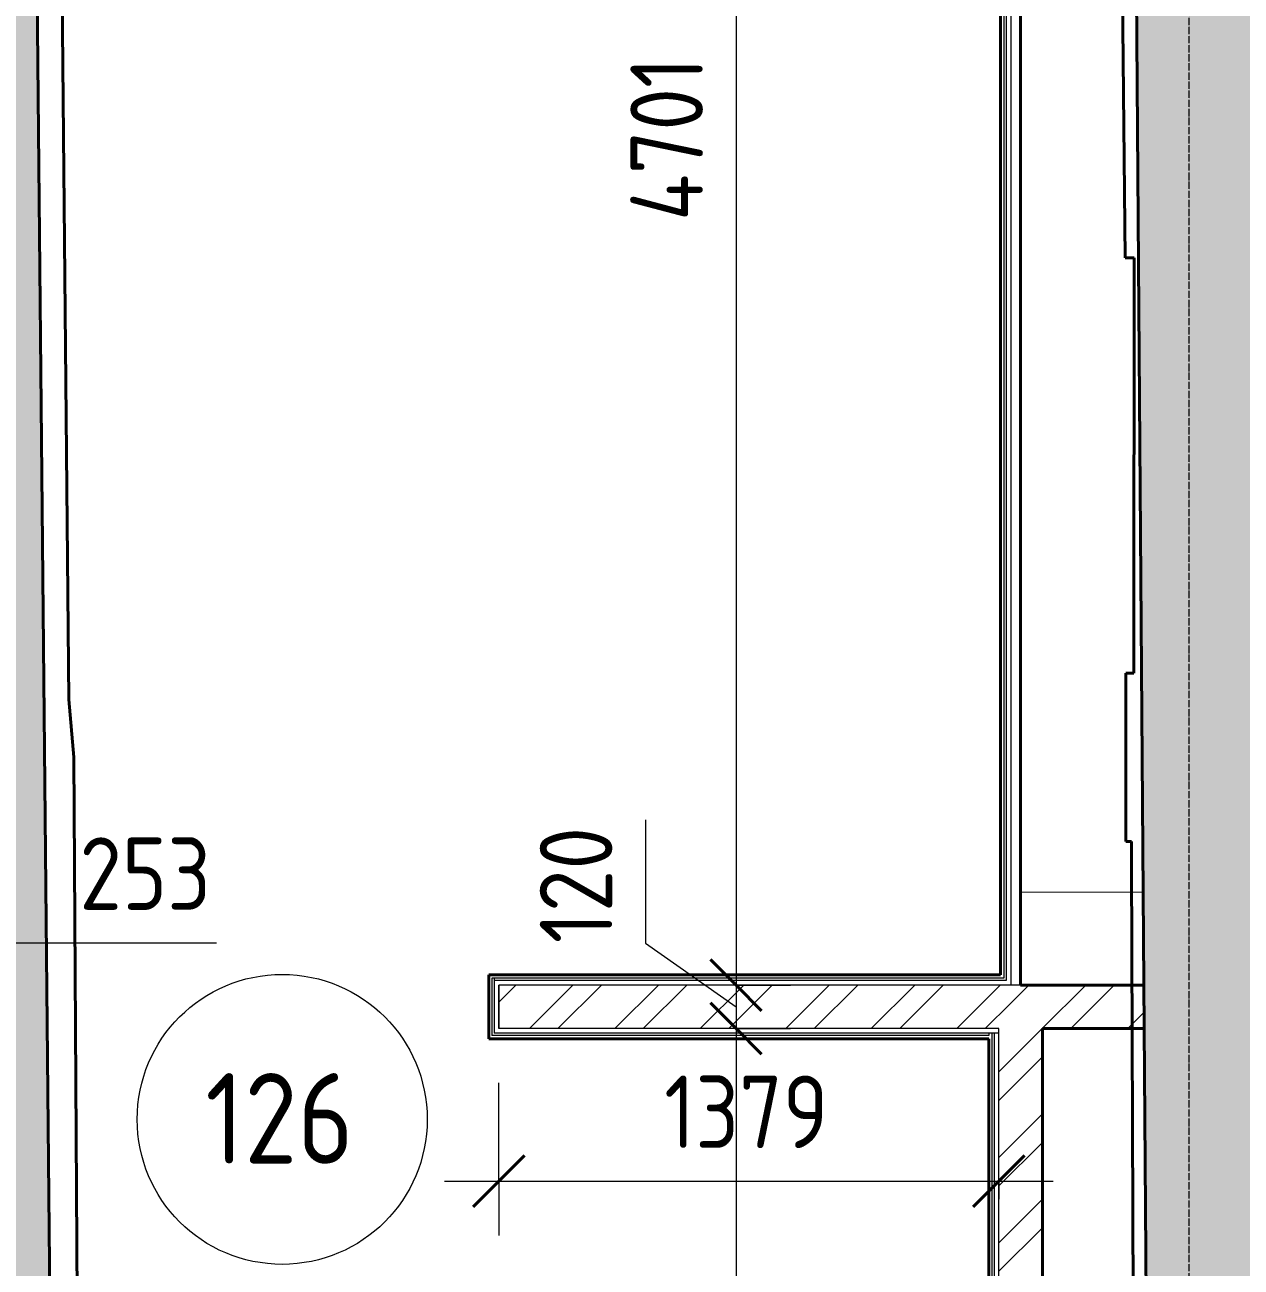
# Model space of a CAD drawing. Header units: millimetres. Extents: x -11886 to 68941, y -8130 to 45506.
# Drawn here: x 39199 to 42554, y 14945 to 18373 of the extents above; entities that cross this region are included whole.
import ezdxf

# ---------------------------------------------------------------- set-up
doc = ezdxf.new("R2010")
doc.units = ezdxf.units.MM
doc.linetypes.add('ADSK_Линия сетки', pattern=[25, 20, -2.5, 0, -2.5])
doc.layers.add('Линии', color=7, linetype='Continuous', lineweight=9, true_color=0x00a600)
doc.layers.add('Стены разрез', color=7, linetype='Continuous', lineweight=40, true_color=0xbb5389)
for name, color, linetype, lineweight in [('Марки помещений', 7, 'Continuous', 20), ('Оси', 7, 'Continuous', 9), ('Перекрытие', 7, 'Continuous', 18), ('Размеры', 7, 'Continuous', 9), ('Размеры-100', 7, 'Continuous', 9), ('Стены внутренние', 7, 'Continuous', 18), ('Стены штриховка', 7, 'Continuous', 18)]:
    doc.layers.add(name, color=color, linetype=linetype, lineweight=lineweight)
doc.styles.add('GOST Common_1', font='GOST_Common.ttf', dxfattribs={"width": 0.9, "height": 200})
doc.styles.add('GOST Common_2', font='GOST_Common.ttf', dxfattribs={"width": 0.9, "height": 250})
doc.dimstyles.new('ADSK_Основной_2_мм_Округление_до_1_мм_1', dxfattribs={"dimscale": 304.8, "dimtxt": 201.142999, "dimasz": 0.463911, "dimexe": 0.492126, "dimexo": 0.492126, "dimgap": 0.098425, "dimtad": 1, "dimdec": 0, "dimdsep": 46, "dimtxsty": 'GOST Common_1', "dimblk1": 'OBLIQUE', "dimblk2": 'OBLIQUE', "dimsah": 1, "dimcen": 0.09, "dimdle": 0.492126, "dimazin": 2, "dimtfac": 1, "dimtdec": 4, "dimtix": 1, "dimtmove": 1, "dimatfit": 3, "dimfxl": 1, "dimtvp": 1, "dimtolj": 1, "dimtzin": 0, "dimlwd": 20, "dimlwe": 20, "dimarcsym": 2})
doc.dimstyles.new('ADSK_Основной_2_мм_Округление_до_1_мм_2', dxfattribs={"dimscale": 304.8, "dimtxt": 201.142999, "dimasz": 0.463911, "dimexe": 0.492126, "dimexo": 0.492126, "dimgap": 0.098425, "dimtad": 1, "dimdec": 0, "dimdsep": 46, "dimtxsty": 'GOST Common_1', "dimblk1": 'OBLIQUE', "dimblk2": 'OBLIQUE', "dimsah": 1, "dimcen": 0.09, "dimdle": 0.492126, "dimazin": 2, "dimtfac": 1, "dimtdec": 4, "dimtix": 1, "dimtmove": 0, "dimatfit": 3, "dimfxl": 1, "dimtvp": 1, "dimtolj": 1, "dimtzin": 0, "dimlwd": 20, "dimlwe": 20, "dimarcsym": 2})
pattern_1 = [(45, (0, 0), (-117.8655, 117.8655), []), (45, (78.58, 0), (-117.8655, 117.8655), [])]

# ---------------------------------------------------------------- blocks, each defined once
blk = doc.blocks.new('Существующие стены 1 эт - Существующие стены 1 эт-653793-01 План 1-го этажа кладочный')
at = {"layer": 'Стены разрез'}
for p, q in [((39320.8, 16511.5), (39284.2, 20347.2)), ((42223, 18851.6), (42233.3, 17729.8)), ((42233.3, 17729.8), (42258.5, 17729.8)), ((42258.5, 17729.8), (42258.5, 17604.8)), ((42258.5, 17604.8), (42257.4, 16768.5)), ((42257.4, 16768.5), (42257.4, 16583.7)), ((42257.4, 16583.7), (42235.4, 16583.7)), ((42235.4, 16583.7), (42235.4, 16119.4)), ((39334.3, 16352), (39320.8, 16511.5)), ((39356.1, 12909.9), (39334.3, 16352)), ((42235.4, 16119.4), (42251, 16119.4)), ((42251, 16119.4), (42251, 16060.1)), ((42251, 16060.1), (42258.1, 14259.5))]:
    blk.add_line(p, q, dxfattribs=at)
blk = doc.blocks.new('ADSK_Марка_Помещение_ОдноЗначение - Номер-247393-01 План 1-го этажа кладочный')
at = {"layer": 'Марки помещений'}
blk.add_circle((0, 0), 4, dxfattribs=at)
blk = doc.blocks.new('DIMBLOCK326-01 План 1-го этажа кладочный')
at = {"layer": 'Размеры-100', "lineweight": 20, "transparency": 16777216}
for p, q in [((38756.5, 15839.1), (38756.5, 15989.1)), ((39009.9, 15839.1), (39009.9, 15989.1)), ((38756.5, 15839.1), (39159.9, 15839.1)), ((38756.5, 15839.1), (38756.5, 15148.8)), ((39349.5, 15839.1), (38883.2, 15839.1)), ((39009.9, 15839.1), (39009.9, 15789.1)), ((39727.9, 15839.1), (39349.5, 15839.1))]:
    blk.add_line(p, q, dxfattribs=at)
at = {"layer": 'Размеры-100', "lineweight": 40, "transparency": 16777216}
for p, q in [((38756.5, 15839.1), (38827.2, 15909.8)), ((39009.9, 15839.1), (39080.6, 15909.8)), ((38756.5, 15839.1), (38685.8, 15768.4)), ((39009.9, 15839.1), (38939.2, 15768.4))]:
    blk.add_line(p, q, dxfattribs=at)
at = {"layer": 'Размеры-100', "color": 0, "lineweight": 20, "transparency": 16777216, "insert": (39349.5, 16130.5), "char_height": 200, "width": 454.106, "attachment_point": 1, "line_spacing_factor": 1.022761, "style": 'GOST Common_1'}
blk.add_mtext('253', dxfattribs=at)
blk = doc.blocks.new('_Oblique')
at = {"color": 0, "linetype": 'ByBlock', "lineweight": -2}
blk.add_line((-0.5, -0.5), (0.5, 0.5), dxfattribs=at)
blk = doc.blocks.new('DIMBLOCK341-01 План 1-го этажа кладочный')
at = {"layer": 'Размеры-100', "lineweight": 40, "transparency": 16777216}
for p, q in [((41160.4, 20424.1), (41089.7, 20494.8)), ((41160.4, 20424.1), (41231.1, 20353.4)), ((41160.4, 15723), (41089.7, 15793.7)), ((41160.4, 15723), (41231.1, 15652.3))]:
    blk.add_line(p, q, dxfattribs=at)
at = {"layer": 'Размеры-100', "lineweight": 20, "transparency": 16777216}
for p, q in [((41160.4, 20424.1), (41110.3, 20424.1)), ((41160.4, 20424.1), (41160.4, 15723)), ((41160.4, 20424.1), (41310.4, 20424.1)), ((41160.4, 15723), (41110.3, 15723)), ((41160.4, 15723), (41310.4, 15723))]:
    blk.add_line(p, q, dxfattribs=at)
at = {"layer": 'Размеры-100', "color": 0, "lineweight": 20, "transparency": 16777216, "insert": (40869, 17831.5), "char_height": 200, "width": 580.928, "attachment_point": 1, "rotation": 90, "line_spacing_factor": 1.022761, "style": 'GOST Common_1'}
blk.add_mtext('4701', dxfattribs=at)
blk = doc.blocks.new('DIMBLOCK342-01 План 1-го этажа кладочный')
at = {"layer": 'Размеры-100', "lineweight": 20, "transparency": 16777216}
for p, q in [((40910.6, 16179.4), (40910.6, 15838.5)), ((40910.6, 15838.5), (41160.4, 15663)), ((41160.4, 15723), (41110.3, 15723)), ((41160.4, 15723), (41160.4, 15603)), ((41160.4, 15723), (41310.4, 15723)), ((41160.4, 15603), (41110.3, 15603)), ((41160.4, 15603), (41310.4, 15603))]:
    blk.add_line(p, q, dxfattribs=at)
at = {"layer": 'Размеры-100', "lineweight": 40, "transparency": 16777216}
for p, q in [((41160.4, 15723), (41089.7, 15793.7)), ((41160.4, 15723), (41231.1, 15652.3)), ((41160.4, 15603), (41089.7, 15673.7)), ((41160.4, 15603), (41231.1, 15532.3))]:
    blk.add_line(p, q, dxfattribs=at)
at = {"layer": 'Размеры-100', "color": 0, "lineweight": 20, "transparency": 16777216, "insert": (40619.2, 15838.5), "char_height": 200, "width": 409.104, "attachment_point": 1, "rotation": 90, "line_spacing_factor": 1.022761, "style": 'GOST Common_1'}
blk.add_mtext('120', dxfattribs=at)
blk = doc.blocks.new('DIMBLOCK343-01 План 1-го этажа кладочный')
at = {"layer": 'Размеры-100', "lineweight": 40, "transparency": 16777216}
for p, q in [((41160.4, 15603), (41089.7, 15673.7)), ((41160.4, 15603), (41231.1, 15532.3)), ((41160.4, 13747), (41089.7, 13817.7)), ((41160.4, 13747), (41231.1, 13676.3))]:
    blk.add_line(p, q, dxfattribs=at)
at = {"layer": 'Размеры-100', "lineweight": 20, "transparency": 16777216}
for p, q in [((41160.4, 15603), (41110.3, 15603)), ((41160.4, 15603), (41160.4, 13747)), ((41160.4, 15603), (41310.4, 15603)), ((41160.4, 13747), (41110.3, 13747)), ((41160.4, 13747), (41310.4, 13747))]:
    blk.add_line(p, q, dxfattribs=at)
at = {"layer": 'Размеры-100', "color": 0, "lineweight": 20, "transparency": 16777216, "insert": (40869, 14441.4), "char_height": 200, "width": 560.473, "attachment_point": 1, "rotation": 90, "line_spacing_factor": 1.022761, "style": 'GOST Common_1'}
blk.add_mtext('1856', dxfattribs=at)
blk = doc.blocks.new('DIMBLOCK346-01 План 1-го этажа кладочный')
at = {"layer": 'Размеры-100', "lineweight": 20, "transparency": 16777216}
for p, q in [((40506.3, 15182.1), (40506.3, 15453)), ((41885.3, 15182.1), (41885.3, 15332.1)), ((40356.3, 15182.1), (42035.3, 15182.1)), ((40506.3, 15182.1), (40506.3, 15032.1)), ((41885.3, 15182.1), (41885.3, 15132))]:
    blk.add_line(p, q, dxfattribs=at)
at = {"layer": 'Размеры-100', "lineweight": 40, "transparency": 16777216}
for p, q in [((40506.3, 15182.1), (40577, 15252.8)), ((41885.3, 15182.1), (41956, 15252.8)), ((40506.3, 15182.1), (40435.6, 15111.4)), ((41885.3, 15182.1), (41814.6, 15111.4))]:
    blk.add_line(p, q, dxfattribs=at)
at = {"layer": 'Размеры-100', "color": 0, "lineweight": 20, "transparency": 16777216, "insert": (40962.3, 15473.4), "char_height": 200, "width": 560.473, "attachment_point": 1, "line_spacing_factor": 1.022761, "style": 'GOST Common_1'}
blk.add_mtext('1379', dxfattribs=at)

msp = doc.modelspace()

# ---------------------------------------------------------------- hatches: boundary and pattern name
at = {"layer": 'Стены внутренние', "true_color": 0xc0c0c0}
for points in [[(38780.6, 12484.3), (39290.5, 12489.2), (39214.5, 20424.1), (38704.5, 20424.1), (38780.5, 12485.2)], [(42306.6, 12898.1), (42686.6, 12901.7), (42630.3, 20425.5), (42250.3, 20422.6), (42295.7, 14351.7)]]:
    msp.add_hatch(color=9, dxfattribs=at).paths.add_polyline_path(points)
at = {"layer": 'Стены внутренние', "lineweight": 9}
h = msp.add_hatch(dxfattribs=at)
h.set_pattern_fill('FP_1', color=256, style=0, pattern_type=2)
h.set_pattern_definition(pattern_1)
h.paths.add_polyline_path([(41890.3, 15603), (41918.3, 15603), (41918.3, 15723), (40506.3, 15723), (40506.3, 15603), (41885.3, 15603)])
h = msp.add_hatch(dxfattribs=at)
h.set_pattern_fill('FP_1', color=256, style=0, pattern_type=2)
h.set_pattern_definition(pattern_1)
h.paths.add_polyline_path([(42252.8, 15603), (42286.4, 15603), (42285.5, 15723), (41918.3, 15723), (41918.3, 15603), (42251, 15603)])
h = msp.add_hatch(dxfattribs=at)
h.set_pattern_fill('FP_1', color=256, style=0, pattern_type=2)
h.set_pattern_definition(pattern_1)
h.paths.add_polyline_path([(42005.3, 13747), (42005.3, 15603), (41885.3, 15603), (41885.3, 13747)])

# ---------------------------------------------------------------- linework, layer by layer
at = {"layer": 'Линии', "lineweight": 18}
msp.add_line((40506.3, 15723), (40506.3, 15603), dxfattribs=at)
at = {"layer": 'Оси', "linetype": 'ADSK_Линия сетки'}
msp.add_line((42409.9, -7330.4), (42409.9, 21668.8), dxfattribs=at)
at = {"layer": 'Перекрытие', "color": 136, "true_color": 0x008080}
msp.add_line((42283.5, 15979.9), (41945.3, 15978.8), dxfattribs=at)
at = {"layer": 'Стены внутренние', "lineweight": 40}
for p, q in [((39286.9, 12869.2), (39214.5, 20424.1)), ((41890.3, 20424.1), (41890.3, 15751)), ((41945.3, 15723), (41945.3, 20424.1)), ((42250.3, 20422.6), (42306.6, 12898.1)), ((41890.3, 15751), (40478.3, 15751)), ((40478.3, 15751), (40478.3, 15575)), ((42285.5, 15723), (41945.3, 15723)), ((42005.3, 13747), (42005.3, 15603)), ((42005.3, 15603), (42286.4, 15603)), ((40478.3, 15575), (41857.3, 15575)), ((41857.3, 15575), (41857.3, 13775))]:
    msp.add_line(p, q, dxfattribs=at)
at = {"layer": 'Стены штриховка'}
for p, q in [((41899.3, 20424.1), (41899.3, 15742)), ((41905.3, 20424.1), (41905.3, 15736)), ((41918.3, 20424.1), (41918.3, 15723)), ((41899.3, 15742), (40487.3, 15742)), ((40487.3, 15742), (40487.3, 15584)), ((40493.3, 15742), (40493.3, 15590)), ((41905.3, 15736), (40493.3, 15736)), ((41945.3, 15723), (40506.3, 15723)), ((40506.3, 15603), (40506.3, 15723)), ((41885.3, 15603), (40506.3, 15603)), ((41885.3, 13747), (41885.3, 15603)), ((41857.3, 15584), (40487.3, 15584)), ((41885.3, 15590), (40493.3, 15590)), ((41857.3, 15590), (41857.3, 15584)), ((41866.3, 15590), (41866.3, 13766)), ((41872.3, 15590), (41872.3, 13760))]:
    msp.add_line(p, q, dxfattribs=at)

# ---------------------------------------------------------------- block references
at = {"layer": 'Марки помещений', "xscale": 99.99999999999993, "yscale": 99.99999999999993, "zscale": 99.99999999999993}
msp.add_blockref('ADSK_Марка_Помещение_ОдноЗначение - Номер-247393-01 План 1-го этажа кладочный', (39908.8, 15352.5), dxfattribs=at)
at = {"layer": 'Стены разрез'}
msp.add_blockref('Существующие стены 1 эт - Существующие стены 1 эт-653793-01 План 1-го этажа кладочный', (0, 0), dxfattribs=at)

# ---------------------------------------------------------------- texts
at = {"layer": 'Марки помещений', "lineweight": 9, "insert": (39696.8, 15480.2), "char_height": 250, "width": 526.709, "attachment_point": 1, "style": 'GOST Common_2'}
msp.add_mtext('126', dxfattribs=at)

# ---------------------------------------------------------------- dimensions: what is measured, and where the dimension line sits
at = {"layer": 'Размеры', "lineweight": 20}
for base, p1, p2, override, picture, middle in [((41160.4, 15723), (41260.3, 20424.1), (41260.3, 15723), {"dimpost": '<>', "dimfxl": 4701.096533}, 'DIMBLOCK341-01 План 1-го этажа кладочный', (41030.4, 18073.5)), ((41160.4, 13747), (41260.3, 15603), (41260.3, 13747), {"dimpost": '<>', "dimfxl": 1856}, 'DIMBLOCK343-01 План 1-го этажа кладочный', (41030.4, 14675))]:
    dim = msp.add_linear_dim(base=base, p1=p1, p2=p2, angle=90, dimstyle='ADSK_Основной_2_мм_Округление_до_1_мм_2', override=override, dxfattribs=at)
    dim.commit()
    dim.dimension.update_dxf_attribs({"geometry": picture, "text_midpoint": middle})
dim = msp.add_linear_dim(base=(41160.4, 15603), p1=(41260.3, 15723), p2=(41260.3, 15603), angle=90, dimstyle='ADSK_Основной_2_мм_Округление_до_1_мм_1', override={"dimpost": '<>', "dimfxl": 120}, dxfattribs=at)
dim.commit()
dim.dimension.update_dxf_attribs({"geometry": 'DIMBLOCK342-01 План 1-го этажа кладочный', "text_midpoint": (40752.6, 16043.1), "dimtype": 160, "text_rotation": 90})
dim = msp.add_linear_dim(base=(39009.9, 15839.1), p1=(38756.5, 14998.8), p2=(39009.9, 15939.1), dimstyle='ADSK_Основной_2_мм_Округление_до_1_мм_1', override={"dimpost": '<>', "dimfxl": 973.897625}, dxfattribs=at)
dim.commit()
dim.dimension.update_dxf_attribs({"geometry": 'DIMBLOCK326-01 План 1-го этажа кладочный', "text_midpoint": (39576.5, 15997.2), "dimtype": 160})
dim = msp.add_linear_dim(base=(41885.3, 15182.1), p1=(40506.3, 15603), p2=(41885.3, 15282), dimstyle='ADSK_Основной_2_мм_Округление_до_1_мм_2', override={"dimpost": '<>', "dimfxl": 1415.850801}, dxfattribs=at)
dim.commit()
dim.dimension.update_dxf_attribs({"geometry": 'DIMBLOCK346-01 План 1-го этажа кладочный', "text_midpoint": (41195.8, 15312.1)})

doc.saveas('drawing.dxf')
